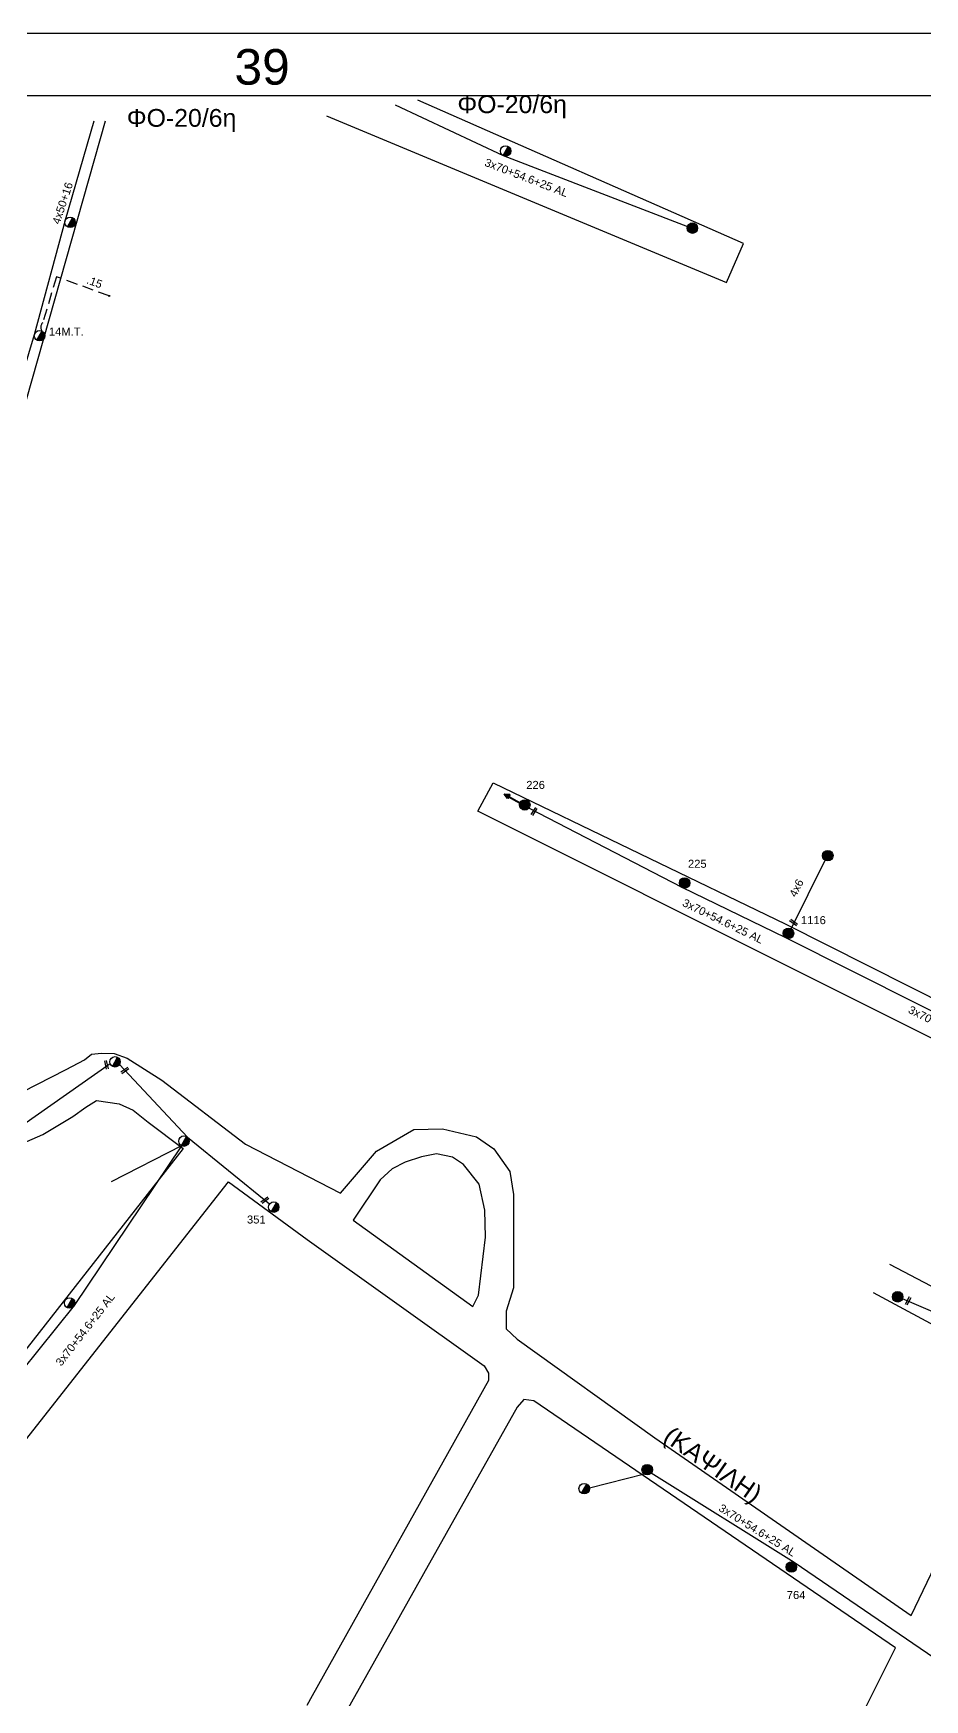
# Model space of a CAD drawing. Header units: millimetres. Extents: x 4998 to 7216, y 1887 to 2914.
# Drawn here: x 5394.3 to 5594.9, y 2533.7 to 2908.5 of the extents above; entities that cross this region are included whole.
import ezdxf
from ezdxf.enums import TextEntityAlignment as Align

# ---------------------------------------------------------------- set-up
doc = ezdxf.new("R2010")
doc.units = ezdxf.units.MM
doc.linetypes.add('DASHED', pattern=[19.05, 12.7, -6.35])
for name, color, linetype, lineweight in [('.15', 7, 'Continuous', 30), ('3x70+54.6+25 AL', 7, 'SYN_LINE', 30), ('4x16', 7, 'Continuous', 30), ('4x50+16', 7, 'Continuous', 30), ('4x50+16AL', 7, 'Continuous', 30), ('4x6', 7, 'SYN_LINE', 30), ('Υπόβαθρο ΔΕΗ', 7, 'Continuous', 30)]:
    doc.layers.add(name, color=color, linetype=linetype, lineweight=lineweight)
for name, color, linetype in [('text οδών', 7, 'Continuous'), ('text_kalodion', 7, 'Continuous'), ('Επίτονοι', 7, 'Continuous'), ('Επιγραφές - Σχήματα', 7, 'Continuous'), ('Μηχανική τομή', 7, 'Continuous'), ('Στύλος Ξύλινος', 7, 'Continuous'), ('Στύλος Ξύλινος @ 1', 7, 'Continuous'), ('Στύλος ΦΜ', 7, 'Continuous'), ('Στύλος ΦΜ @ 1', 7, 'Continuous'), ('Συνδέσεις', 7, 'Continuous')]:
    doc.layers.add(name, color=color, linetype=linetype)
doc.styles.add('arial', font='ARIAL.TTF')
doc.styles.get("Standard").update_dxf_attribs({"font": 'ARIAL.TTF'})
doc.linetypes.add('SYN_LINE', pattern='A,0.5,-0.0001,["/\\/\\/\\/",Standard,S=0.1,R=0,X=0,Y=-0.05],-0.25', length=0.7501)

# ---------------------------------------------------------------- blocks, each defined once
blk = doc.blocks.new('ΥΠΑΡΧΩΝ ΤΣΙΜΕΝΤΕΝΙΟΣ ΣΤΥΛΟΣ')
at = {"layer": 'Στύλος ΦΜ'}
blk.add_hatch(color=7, dxfattribs=at).paths.add_polyline_path([(-1.29, -2.28, 0.574793), (2.62, 0, 0.268822), (1.3, 2.27)])
at = {"layer": 'Στύλος ΦΜ', "color": 7}
blk.add_line((-1.29, -2.28), (1.3, 2.27), dxfattribs=at)
blk.add_circle((0, 0), 2.62, dxfattribs=at)
at = {"layer": 'Στύλος ΦΜ', "flags": 4}
for tag, p in [('ΑΡΙΘΜΟΣ', (-4.68, 8.05)), ('ΤΥΠΟΣ', (-4.91, 3.03))]:
    blk.add_attdef(tag, p, '', height=4, dxfattribs=at)
blk = doc.blocks.new('ΥΠΑΡΧΩΝ ΞΥΛΙΝΟΣ ΣΤΥΛΟΣ')
at = {"layer": 'Στύλος Ξύλινος'}
h = blk.add_hatch(color=7, dxfattribs=at)
h.paths.add_polyline_path([(-2.62, 0, 0.270008), (-1.29, -2.28), (1.3, 2.27, 0.576266)])
h.paths.add_polyline_path([(-1.29, -2.28, 0.574793), (2.62, 0, 0.268822), (1.3, 2.27)])
at = {"layer": 'Στύλος Ξύλινος', "color": 7}
blk.add_line((-1.29, -2.28), (1.3, 2.27), dxfattribs=at)
blk.add_circle((0, 0), 2.62, dxfattribs=at)
at = {"layer": 'Στύλος Ξύλινος', "flags": 4}
for tag, p in [('ΑΡΙΘΜΟΣ', (-4.91, 8.6)), ('ΤΥΠΟΣ', (-4.85, 3.39))]:
    blk.add_attdef(tag, p, '', height=4, dxfattribs=at)
blk = doc.blocks.new('ΜΗΧΑΝΙΚΗ ΤΟΜΗ')
at = {"layer": 'Μηχανική τομή', "ltscale": 40}
for p, q in [((-1.9, 0.8), (5.7, 0.8)), ((-1.9, -0.8), (5.7, -0.8))]:
    blk.add_line(p, q, dxfattribs=at)
blk = doc.blocks.new('_ΣΥΝΔΕΣΗ')
at = {"layer": 'Συνδέσεις', "linetype": 'SYN_LINE', "ltscale": 40}
blk.add_hatch(color=256, dxfattribs=at).paths.add_polyline_path([(0.5, 0, 1), (-0.5, 0, 1)])
at = {"layer": 'Συνδέσεις'}
blk.add_circle((0, 0), 0.5, dxfattribs=at)
blk = doc.blocks.new('ΕΠΙΤΟΝΟΣ')
at = {"layer": 'Επίτονοι', "lineweight": 40, "ltscale": 40}
blk.add_hatch(color=256, dxfattribs=at).paths.add_polyline_path([(-1.13, 6.47), (0, 9.1), (1.13, 6.47)])
for p, q in [((-1.13, 6.47), (0, 9.1)), ((0, 9.1), (1.13, 6.47)), ((1.13, 6.47), (-1.13, 6.47)), ((-1.13, 6.47), (0, 6.47)), ((0, 6.47), (0, 0))]:
    blk.add_line(p, q, dxfattribs=at)

msp = doc.modelspace()

# ---------------------------------------------------------------- linework, layer by layer
at = {"layer": '.15', "color": 2, "linetype": 'DASHED', "lineweight": -3, "ltscale": 0.2}
msp.add_lwpolyline([(5411.4, 2849.43), (5399.51, 2853.77), (5396.44, 2843.42, 0.387788), (5396.3, 2841.51, -447.772314)], format="xyb", dxfattribs=at)
at = {"lineweight": -3}
msp.add_lwpolyline([(5037.13, 2894.56), (6989.09, 2894.56), (6989.09, 1899.95), (5037.13, 1899.95)], close=True, dxfattribs=at)
at = {"layer": '3x70+54.6+25 AL', "color": 5, "linetype": 'SYN_LINE', "lineweight": -3, "ltscale": 20}
for points in [[(5475.75, 2892.41), (5500.01, 2881.02), (5541.49, 2865.03)], [(5645.4, 2664.94), (5608.6, 2682.46), (5563.65, 2705.05), (5540.29, 2716.35), (5505.82, 2734.19)]]:
    msp.add_lwpolyline(points, dxfattribs=at)
at = {"layer": '3x70+54.6+25 AL', "color": 133, "linetype": 'SYN_LINE', "lineweight": -3, "ltscale": 20}
msp.add_lwpolyline([(5427.63, 2658.3), (5403.53, 2622.36), (5375.58, 2587.73)], dxfattribs=at)
at = {"layer": '3x70+54.6+25 AL', "color": 1, "linetype": 'SYN_LINE', "lineweight": -3, "ltscale": 10}
msp.add_lwpolyline([(5531.88, 2584.39), (5519.45, 2581.27)], dxfattribs=at)
at = {"layer": '3x70+54.6+25 AL', "color": 1, "linetype": 'SYN_LINE', "lineweight": -3, "ltscale": 20}
msp.add_lwpolyline([(5598.58, 2541.95), (5565.49, 2564.54), (5533.33, 2584.63)], dxfattribs=at)
at = {"layer": '4x16', "color": 62, "linetype": 'SYN_LINE', "lineweight": -3, "ltscale": 20}
msp.add_lwpolyline([(5628.91, 2603.79), (5608.24, 2616), (5589.89, 2623.84)], dxfattribs=at)
at = {"layer": '4x50+16', "color": 5, "lineweight": -3, "ltscale": 0.2}
msp.add_lwpolyline([(5369.4, 2751.74), (5374.35, 2774.62), (5383.48, 2803.8), (5394.56, 2840.73), (5401.57, 2866.59), (5407.99, 2888.83)], dxfattribs=at)
at = {"layer": '4x50+16AL', "color": 133, "lineweight": -3, "ltscale": 0.2}
for points in [[(5336.89, 2650.64), (5367.07, 2655.65), (5388.46, 2660.55), (5411.61, 2676.75)], [(5413.74, 2676.58), (5429, 2660.2), (5447.5, 2645.22)], [(5427.63, 2658.3), (5411.82, 2650.14)]]:
    msp.add_lwpolyline(points, dxfattribs=at)
at = {"layer": '4x6', "color": 5, "linetype": 'SYN_LINE', "lineweight": -3, "ltscale": 20}
msp.add_lwpolyline([(5564.81, 2707.09), (5572.51, 2722.51)], dxfattribs=at)
at = {"layer": 'Επιγραφές - Σχήματα', "lineweight": -3}
msp.add_lwpolyline([(4997.89, 2908.51), (7215.51, 2908.51), (7216.21, 1889.37), (4997.89, 1889.37)], close=True, dxfattribs=at)
at = {"layer": 'Υπόβαθρο ΔΕΗ', "color": 7, "lineweight": -3}
for points in [[(5460.31, 2889.92), (5550.28, 2852.49), (5554.11, 2861.24), (5480.82, 2893.51)], [(5410.5, 2888.72), (5386.35, 2803.82)], [(5586.98, 2631.67), (5620.99, 2613.78), (5643.31, 2658.99), (5494.36, 2733.55), (5497.78, 2739.89), (5563.66, 2708.09), (5646.94, 2666.13), (5727.39, 2828.01), (5738.23, 2850.18), (5750.4, 2874.33), (5728.2, 2888.39)], [(5391.88, 2670.39), (5401.74, 2675.42), (5405.85, 2677.6), (5407.43, 2678.85), (5409.68, 2679.12), (5412.53, 2679.05), (5415.44, 2677.99), (5423.25, 2673.04), (5442.1, 2658.61), (5463.44, 2647.62), (5471.56, 2657.09), (5479.96, 2661.94), (5486.37, 2662.11), (5494.02, 2660.28), (5497.93, 2657.62), (5501.51, 2652.47), (5502.34, 2647.32), (5502.35, 2632.72), (5502.35, 2626.32), (5500.69, 2621.08), (5500.69, 2617.09), (5503.18, 2614.77), (5534.16, 2592.61), (5591.82, 2552.62), (5617.82, 2606.7), (5583.36, 2625.21)], [(5349.53, 2524.41), (5267.44, 2566.38), (5280.61, 2587.52), (5365.33, 2545.82), (5368.9, 2553.23), (5284.8, 2595.11), (5313.11, 2628.81), (5322.29, 2637.7), (5327.37, 2643.34), (5337.11, 2649.4), (5360.73, 2652.06), (5380.76, 2655.03), (5389.76, 2657.87), (5396.44, 2660.79), (5403.21, 2664.86), (5406.13, 2666.94), (5408.51, 2668.47), (5413.67, 2667.71), (5416.82, 2666.25), (5420.2, 2663.56), (5428.06, 2657.66), (5369.88, 2583.5)], [(5380.9, 2577.33), (5438.25, 2650.19), (5455.91, 2637.23), (5495.73, 2608.77), (5496.76, 2607.12), (5496.76, 2605.49), (5457.06, 2534.54), (5455.83, 2532.34)]]:
    msp.add_lwpolyline(points, dxfattribs=at)
for points in [[(5466.28, 2641.56), (5493.18, 2622.12), (5494.48, 2624.64), (5496.06, 2637.7), (5495.94, 2643.79), (5494.61, 2649.63), (5491.15, 2654.07), (5488.64, 2655.73), (5485.05, 2656.46), (5481.68, 2655.82), (5477.96, 2654.62), (5475.1, 2653.09), (5472.33, 2650.61)], [(5588.34, 2545.31), (5506.97, 2600.87), (5504.67, 2601.2), (5503.2, 2599.48), (5482.14, 2561.96), (5465.92, 2533.11), (5463.87, 2529.47), (5463.95, 2526.53), (5465.8, 2522.84), (5472.04, 2516.5), (5479.87, 2511.15), (5499.76, 2500.51), (5505.34, 2497.53), (5508.65, 2493.47), (5513.27, 2488.28), (5517.54, 2482.52), (5520.71, 2478.25), (5523.55, 2470.52), (5530.6, 2462.97), (5537.99, 2456.74), (5542.38, 2453.4)]]:
    msp.add_lwpolyline(points, close=True, dxfattribs=at)

# ---------------------------------------------------------------- block references
at = {"layer": 'Επίτονοι', "lineweight": -3, "xscale": 0.449999999999818, "yscale": 0.449999999999818, "zscale": 0.449999999999818, "rotation": 61.17337371514716}
msp.add_blockref('ΕΠΙΤΟΝΟΣ', (5503.83, 2735.41), dxfattribs=at)
at = {"layer": 'Μηχανική τομή', "lineweight": -3, "xscale": 0.2499999999999677, "yscale": 0.2499999999999677, "zscale": 0.2499999999999677}
for p, rotation in [((5507.22, 2733.85), 237.087542483063), ((5565.76, 2708.19), 142.859457398379), ((5410.62, 2676.96), 283.0539886761105), ((5415.29, 2675.48), 216.1328849974997), ((5446.82, 2646.28), 216.1328849974997), ((5591, 2623.01), 61.98911226905131)]:
    msp.add_blockref('ΜΗΧΑΝΙΚΗ ΤΟΜΗ', p, dxfattribs=dict(at, rotation=rotation))
at = {"layer": 'Στύλος Ξύλινος @ 1', "lineweight": -3, "ltscale": 40}
for p, xscale, yscale, zscale in [((5542.62, 2864.7), 0.4499999999997482, 0.4499999999997482, 0.4499999999997482), ((5573.09, 2723.54), 0.4499999999997482, 0.4499999999997482, 0.4499999999997482), ((5588.81, 2624.3), 0.4499999999997228, 0.4499999999997228, 0.4499999999997228), ((5532.46, 2585.42), 0.4499999999997115, 0.4499999999997115, 0.4499999999997115)]:
    msp.add_blockref('ΥΠΑΡΧΩΝ ΞΥΛΙΝΟΣ ΣΤΥΛΟΣ', p, dxfattribs=dict(at, xscale=xscale, yscale=yscale, zscale=zscale))
ref = msp.add_blockref('ΥΠΑΡΧΩΝ ΞΥΛΙΝΟΣ ΣΤΥΛΟΣ', (5504.91, 2734.95), dxfattribs=dict(at, xscale=0.4499999999997482, yscale=0.4499999999997482, zscale=0.4499999999997482))
ref.add_attrib('ΤΥΠΟΣ', '226', (5505.24, 2738.55), dxfattribs={"layer": 'Στύλος Ξύλινος', "height": 1.8, "flags": 4})
ref = msp.add_blockref('ΥΠΑΡΧΩΝ ΞΥΛΙΝΟΣ ΣΤΥΛΟΣ', (5540.87, 2717.38), dxfattribs=dict(at, xscale=0.4499999999997482, yscale=0.4499999999997482, zscale=0.4499999999997482))
ref.add_attrib('ΤΥΠΟΣ', '225', (5541.63, 2720.81), dxfattribs={"layer": 'Στύλος Ξύλινος', "height": 1.8, "flags": 4})
ref = msp.add_blockref('ΥΠΑΡΧΩΝ ΞΥΛΙΝΟΣ ΣΤΥΛΟΣ', (5564.23, 2706.07), dxfattribs=dict(at, xscale=0.4499999999997482, yscale=0.4499999999997482, zscale=0.4499999999997482))
ref.add_attrib('ΤΥΠΟΣ', '1116', (5567.05, 2708.13), dxfattribs={"layer": 'Στύλος Ξύλινος', "height": 1.8, "flags": 4})
ref = msp.add_blockref('ΥΠΑΡΧΩΝ ΞΥΛΙΝΟΣ ΣΤΥΛΟΣ', (5564.9, 2563.52), dxfattribs=dict(at, xscale=0.4499999999997115, yscale=0.4499999999997115, zscale=0.4499999999997115))
ref.add_attrib('ΤΥΠΟΣ', '764', (5563.86, 2556.33), dxfattribs={"layer": 'Στύλος Ξύλινος', "height": 1.8, "rotation": 360, "flags": 4})
at = {"layer": 'Στύλος ΦΜ @ 1', "lineweight": -3, "ltscale": 40}
for p, xscale, yscale, zscale in [((5500.59, 2882.04), 0.4499999999996954, 0.4499999999996954, 0.4499999999996954), ((5402.59, 2866), 0.4499999999996954, 0.4499999999996954, 0.4499999999996954), ((5412.71, 2677.16), 0.4499999999998061, 0.4499999999998061, 0.4499999999998061), ((5428.21, 2659.33), 0.4499999999998344, 0.4499999999998344, 0.4499999999998344), ((5402.49, 2622.91), 0.4499999999998344, 0.4499999999998344, 0.4499999999998344), ((5518.28, 2581.15), 0.4499999999999024, 0.4499999999999024, 0.4499999999999024)]:
    msp.add_blockref('ΥΠΑΡΧΩΝ ΤΣΙΜΕΝΤΕΝΙΟΣ ΣΤΥΛΟΣ', p, dxfattribs=dict(at, xscale=xscale, yscale=yscale, zscale=zscale))
ref = msp.add_blockref('ΥΠΑΡΧΩΝ ΤΣΙΜΕΝΤΕΝΙΟΣ ΣΤΥΛΟΣ', (5395.72, 2840.49), dxfattribs=dict(at, xscale=0.4499999999996954, yscale=0.4499999999996954, zscale=0.4499999999996954))
ref.add_attrib('ΤΥΠΟΣ', '14M.T.', (5397.83, 2840.52), dxfattribs={"layer": 'Στύλος ΦΜ', "height": 1.8, "flags": 4})
ref = msp.add_blockref('ΥΠΑΡΧΩΝ ΤΣΙΜΕΝΤΕΝΙΟΣ ΣΤΥΛΟΣ', (5448.42, 2644.48), dxfattribs=dict(at, xscale=0.449999999999919, yscale=0.449999999999919, zscale=0.449999999999919))
ref.add_attrib('ΤΥΠΟΣ', '351', (5442.4, 2640.79), dxfattribs={"layer": 'Στύλος ΦΜ', "height": 1.8, "flags": 4})
at = {"layer": 'Συνδέσεις', "lineweight": -3, "xscale": 0.25, "yscale": 0.25, "zscale": 0.25}
msp.add_blockref('_ΣΥΝΔΕΣΗ', (5411.4, 2849.43), dxfattribs=at)

# ---------------------------------------------------------------- texts
at = {"layer": 'text οδών', "lineweight": -3}
msp.add_text('(ΚΑΨΙΛΗ)', height=4, rotation=325.2631, dxfattribs=at).set_placement((5547.25, 2586.57), align=Align.MIDDLE_CENTER)
at = {"layer": 'text_kalodion', "linetype": 'Continuous', "lineweight": -3, "ltscale": 0.2}
for s, rotation, p in [('3x70+54.6+25 AL', 338.9254, (5505.28, 2876.04)), ('4x50+16', 71.7469, (5400.9, 2870.31)), ('.15', 339.9416, (5408.11, 2852.55)), ('4x6', 63.4786, (5566.02, 2716.26)), ('3x70+54.6+25 AL', 334.1693, (5549.51, 2708.81)), ('3x70+54.6+25 AL', 333.3271, (5600.29, 2684.62)), ('3x70+54.6+25 AL', 52.1266, (5405.99, 2616.96)), ('3x70+54.6+25 AL', 328.0152, (5557.25, 2571.81))]:
    msp.add_text(s, height=1.8, rotation=rotation, dxfattribs=at).set_placement(p, align=Align.MIDDLE_CENTER)
at = {"layer": 'Επιγραφές - Σχήματα', "lineweight": -3, "insert": (5439.59, 2904.97), "char_height": 8, "width": 15.5504, "attachment_point": 1, "style": 'arial'}
msp.add_mtext('39', dxfattribs=at)
at = {"layer": 'Επιγραφές - Σχήματα', "lineweight": -3, "char_height": 4, "width": 14.2262, "attachment_point": 1}
for insert in [(5489.74, 2894.56), (5415.36, 2891.49)]:
    msp.add_mtext('ΦO-20/6η', dxfattribs=dict(at, insert=insert))

doc.saveas('drawing.dxf')
